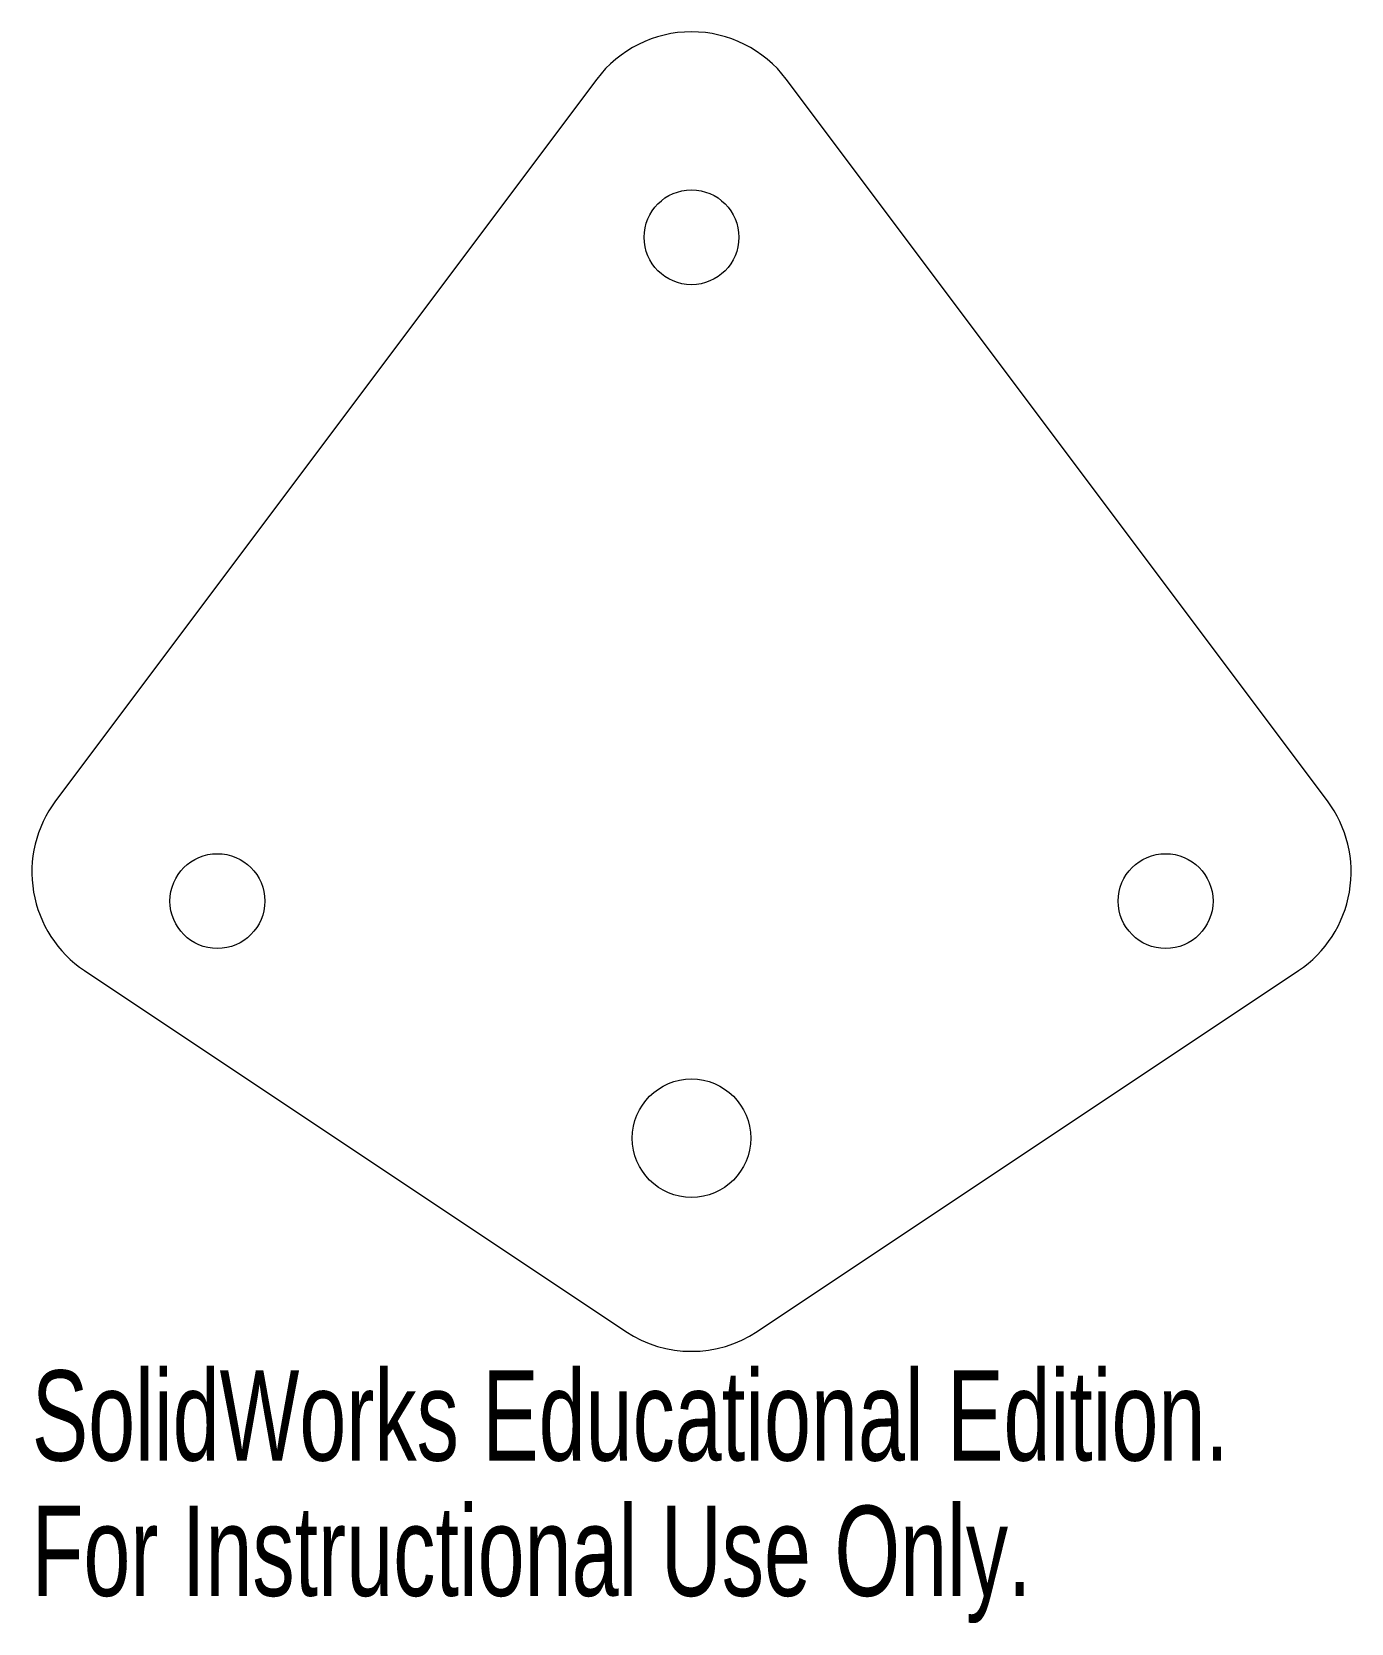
# Model space of a CAD drawing. Header units: inches. Extents: x -1.39 to 1.39, y -1.02 to 2.33.
import ezdxf

# ---------------------------------------------------------------- set-up
doc = ezdxf.new("R2010")
doc.units = ezdxf.units.IN
doc.header["$MEASUREMENT"] = 0
doc.styles.add('SLDTEXTSTYLE0', font='TXT', dxfattribs={"width": 0.7})

msp = doc.modelspace()

# ---------------------------------------------------------------- linework, layer by layer
at = {"color": 7, "linetype": 'Continuous', "lineweight": 15}
for p, q in [((-0.2, 2.2333), (-1.3414, 0.7114)), ((1.3414, 0.7114), (0.2, 2.2333)), ((-1.2801, 0.3534), (-0.1387, -0.4075)), ((0.1387, -0.4075), (1.2801, 0.3534))]:
    msp.add_line(p, q, dxfattribs=at)
for centre, radius in [((0, 1.9), 0.1), ((-1, 0.5), 0.1), ((1, 0.5), 0.1), ((0, 0), 0.125)]:
    msp.add_circle(centre, radius, dxfattribs=at)
for centre, start, end in [((0, 2.0833), 36.8699, 143.1301), ((-1.1414, 0.5614), 143.1301, 236.3099), ((1.1414, 0.5614), 303.6901, 36.8699), ((0, -0.1995), 236.3099, 303.6901)]:
    msp.add_arc(centre, 0.25, start, end, dxfattribs=at)

# ---------------------------------------------------------------- texts
at = {"color": 7, "linetype": 'Continuous', "char_height": 0.1903, "attachment_point": 1, "style": 'SLDTEXTSTYLE0'}
for s, insert in [('SolidWorks Educational Edition.', (-1.3914, -0.4897)), ('For Instructional Use Only.', (-1.3914, -0.7751))]:
    msp.add_mtext(s, dxfattribs=dict(at, insert=insert))

doc.saveas('drawing.dxf')
